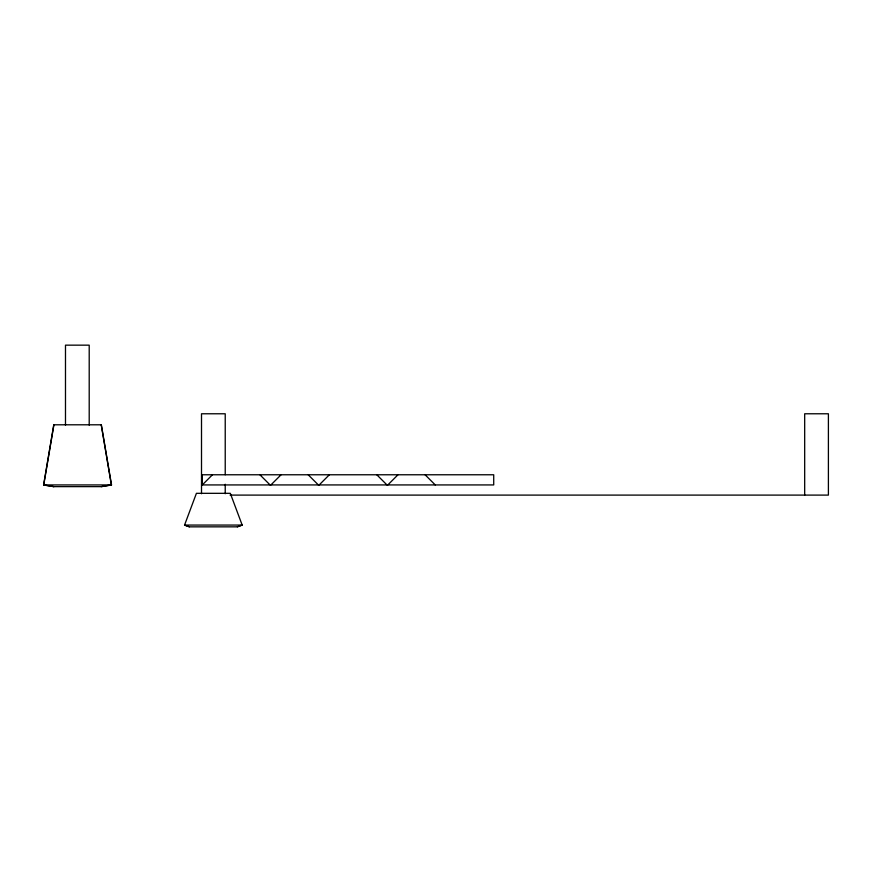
<?xml version="1.0" encoding="UTF-8"?>
<svg xmlns="http://www.w3.org/2000/svg" width="872" height="872" viewBox="0 0 872 872"><rect width="100%" height="100%" fill="white"/><g stroke="black" fill="none" stroke-linecap="round" stroke-linejoin="round"><path stroke-width="1.31" d="M43.742 484.93L53.911 424.795M202.293 484.93L493.716 484.93L493.716 474.771L202.293 474.771L202.293 484.93L212.463 474.771M270.909 484.93L281.078 474.771M319.196 484.93L329.365 474.771M387.822 484.93L397.981 474.771M237.413 526.841L242.176 525.064L230.306 493.323L196.418 493.323L184.559 525.064L189.311 526.841M101.207 486.631L111.518 484.93L101.348 424.795L53.77 424.795L43.6 484.93L53.628 486.631M111.518 484.93L43.6 484.93L53.911 486.631M53.77 486.631L101.348 486.631L111.365 484.93L101.207 424.795M230.066 495.1L828.4 495.1L828.4 413.775L804.682 413.775L804.682 495.1M425.089 474.771L435.259 484.93M376.802 474.771L386.972 484.93M308.187 474.771L318.356 484.93M259.9 474.771L270.069 484.93M225.227 474.771L225.227 413.775L201.508 413.775L201.508 493.748M225.227 484.254L225.227 493.748M89.206 425.133L89.206 345.159L65.487 345.159L65.487 425.133M242.165 525.064L237.086 526.841L189.649 526.841L184.559 525.064L242.165 525.064"/></g></svg>
